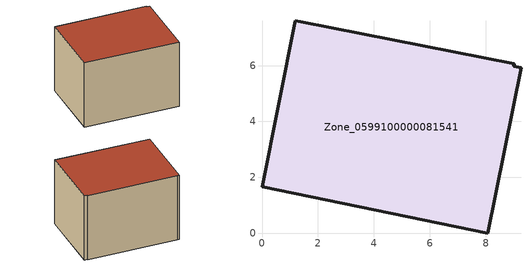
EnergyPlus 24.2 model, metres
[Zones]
Zone_0599100000081541
 floor ground (C_G): 1.19,7.61 1.38,7.57 9.02,6.07 9,5.97 9.26,5.92 8.08,0 0,1.67 z0
 wall outside (C_F): 1.38,7.57 1.19,7.61 0,1.67 8.08,0 9.26,5.92 9,5.97 9.02,6.07 1.38,7.57 z0:6
 roof outside (C_R): 9,5.97 9.02,6.07 1.38,7.57 1.19,7.61 0,1.67 8.08,0 9.26,5.92 z6
[BUILDING]
Pand.0599100000081541: North Axis=0; Terrain=City; Loads Convergence Tolerance Value=0.04; Temperature Convergence Tolerance Value=0.4; Solar Distribution=FullExterior; Maximum Number of Warmup Days=25; Minimum Number of Warmup Days=1
[Site:Location]
Rotterdam.The.Hague.AP_ZH_NLD Design_Conditions: Latitude=51.96; Longitude=4.45; Time Zone=1; Elevation=-4.5
[SITE:GROUNDTEMPERATURE:BUILDINGSURFACE]
18, 18, 18, 18, 18, 18, 18, 18, 18, 18, 18, 18
[MATERIAL] Thermal Absorptance=0.9; Solar Absorptance=0.7; Visible Absorptance=0.7
Name | Roughness | Thickness | Conductivity | Density | Specific Heat
G.TC.1965-1974 | MediumSmooth | 0.15 | 0.882353 | 540 | 1210
F.TC.1965-1974 | Rough | 0.3 | 0.697674 | 1920 | 840
R.TC.1965-1974 | MediumRough | 0.2 | 0.232558 | 1500 | 1000
[CONSTRUCTION]
C_G: G.TC.1965-1974
C_F: F.TC.1965-1974
C_R: R.TC.1965-1974
[ZONE]
Zone_0599100000081541: Type=1; Multiplier=1; Ceiling Height=Autocalculate; Volume=Autocalculate; Floor Area=autocalculate; Part of Total Floor Area=Yes
[ZONEINFILTRATION:DESIGNFLOWRATE]
Infil_Zone_0599100000081541: Zone or ZoneList or Space or SpaceList=Zone_0599100000081541; Schedule=AlwaysOn; Design Flow Rate Calculation Method=Flow/Area; Flow Rate per Floor Area=0.003; Constant Term Coefficient=1; Temperature Term Coefficient=0; Velocity Term Coefficient=0; Velocity Squared Term Coefficient=0
[HVACTEMPLATE:ZONE:IDEALLOADSAIRSYSTEM]
Zone_0599100000081541: Maximum Heating Supply Air Temperature=50; Minimum Cooling Supply Air Temperature=13; Maximum Heating Supply Air Humidity Ratio=0.0156; Minimum Cooling Supply Air Humidity Ratio=0.0077; Heating Limit=NoLimit; Cooling Limit=NoLimit; Dehumidification Control Type=ConstantSensibleHeatRatio; Cooling Sensible Heat Ratio=0.7; Dehumidification Setpoint=60; Humidification Control Type=None; Humidification Setpoint=30; Outdoor Air Method=None; Outdoor Air Flow Rate per Person=0.00944; Outdoor Air Flow Rate per Zone Floor Area=0; Outdoor Air Flow Rate per Zone=0; Demand Controlled Ventilation Type=None; Outdoor Air Economizer Type=NoEconomizer; Heat Recovery Type=None; Sensible Heat Recovery Effectiveness=0.7; Latent Heat Recovery Effectiveness=0.65
[ZONECONTROL:THERMOSTAT]
ThermostatControl_Zone_0599100000081541: Zone or ZoneList=Zone_0599100000081541; Control Type Schedule=DualSetpointControlType; Control 1=Thermostat_Zone_0599100000081541; Temperature Difference Between Cutout And Setpoint=0
[THERMOSTATSETPOINT:DUALSETPOINT]
Thermostat_Zone_0599100000081541: Heating Setpoint Temperature Schedule=HeatingSetpoint_Zone_0599100000081541; Cooling Setpoint Temperature Schedule=CoolingSetpoint_Zone_0599100000081541
[SCHEDULE:COMPACT]
HeatingSetpoint_Zone_0599100000081541: Through: 12/31, For: AllDays, Until: 24:00, 21
CoolingSetpoint_Zone_0599100000081541: Through: 12/31, For: AllDays, Until: 24:00, 24
DualSetpointControlType: Through: 12/31, For: AllDays, Until: 24:00, 4
AlwaysOn: Through: 12/31, For: AllDays, Until: 24:00, 1
